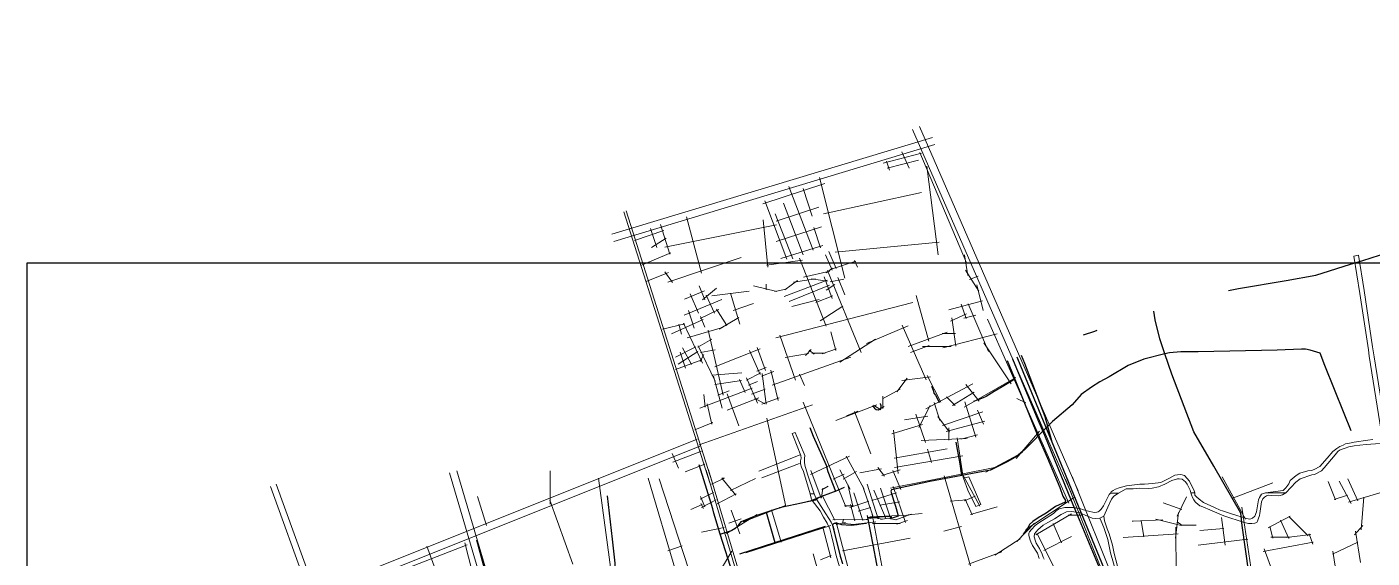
# Model space of a CAD drawing. Header units: inches. Extents: x 13527023 to 13535216, y 3639368 to 3645755.
# Drawn here: x 13527023 to 13532472, y 3643603 to 3645755 of the extents above; entities that cross this region are included whole.
import ezdxf

# ---------------------------------------------------------------- set-up
doc = ezdxf.new("R2010")
doc.units = ezdxf.units.IN
doc.header["$MEASUREMENT"] = 0
doc.layers.add('0a', color=144, linetype='Continuous', lineweight=30, true_color=0x007b96)
doc.layers.add('1a', color=144, linetype='Continuous', lineweight=30, true_color=0x007b96)
doc.layers.add('图框', color=6, linetype='Continuous')
doc.layers.add('水网', color=141, linetype='Continuous', lineweight=9)
doc.layers.add('路网', color=2, linetype='Continuous', lineweight=9)

msp = doc.modelspace()

# ---------------------------------------------------------------- linework, layer by layer
at = {"layer": '0a'}
for p, q in [((13530799.6, 3644006), (13530787, 3644072.5)), ((13529795.8, 3643820.5), (13529746.4, 3643980.8)), ((13530810.3, 3643937.8), (13530803.6, 3643985.2)), ((13530017, 3643789.4), (13530052.8, 3643665.5))]:
    msp.add_line(p, q, dxfattribs=at)
for points in [[(13532434.5, 3644809), (13532569.9, 3644851.4), (13532633.6, 3644873), (13532888.5, 3644959.5)], [(13531890.7, 3644686.6), (13531930.9, 3644695.5), (13532123.8, 3644727.2), (13532243.3, 3644749.2), (13532384, 3644793.2)], [(13532088.6, 3643486), (13532081.1, 3643509.6), (13531988.8, 3643488.3), (13531982, 3643492.8), (13531972.5, 3643543.5), (13531944.9, 3643735.4), (13531939.5, 3643785.2), (13531830.4, 3643975.2), (13531750.3, 3644113.7), (13531660.7, 3644348.6), (13531632.7, 3644430.5), (13531611.8, 3644491.6), (13531592.8, 3644568.6), (13531587.4, 3644603.6)], [(13531302.6, 3644507.8), (13531348.4, 3644522.3), (13531357.8, 3644526.5)], [(13532387.2, 3644118.4), (13532358.6, 3644188.6), (13532280.1, 3644382.5), (13532261.4, 3644432.9), (13532221.4, 3644445.4), (13532202.1, 3644449.1), (13532186.5, 3644449.1), (13532087.7, 3644445.4), (13531767.5, 3644438.1), (13531696.8, 3644438.1), (13531651.1, 3644435), (13531632.7, 3644430.5), (13531546.7, 3644408.1), (13531484.3, 3644383.1), (13531407.4, 3644337.4), (13531368.9, 3644316.6), (13531335.6, 3644295.8), (13531293, 3644265.6), (13531257.6, 3644224), (13531177.9, 3644155.7), (13531118.6, 3644096.4), (13531107.3, 3644085.1), (13531064.7, 3644043.4), (13531031.2, 3644014.5), (13530996.8, 3643993.7), (13530926.2, 3643959.3), (13530875.5, 3643950.2), (13530810.3, 3643937.8), (13530680.9, 3643913.1), (13530525.3, 3643879.6)], [(13531015.5, 3644410.6), (13531117.7, 3644162.8), (13531145.2, 3644100.7), (13531253.3, 3643836.2), (13531285.5, 3643758.6), (13531394, 3643499.8), (13531697.8, 3642758.3), (13531887.7, 3642293.7), (13531950.4, 3642132.5), (13532033.6, 3641936.8), (13532103.2, 3641737), (13532123.7, 3641679.9), (13532146.3, 3641614.5), (13532181.9, 3641486.2), (13532266.3, 3641213.1), (13532271.6, 3641192.3), (13532398.9, 3640763.8), (13532436.9, 3640568.6)], [(13532459.4, 3640571), (13532420, 3640769.7), (13532386, 3640943.8), (13532311.8, 3641207.7), (13532305, 3641228.9), (13532235, 3641458.2), (13532172, 3641617.9), (13532048.6, 3641945.7), (13531867.1, 3642391.4), (13531819.1, 3642507.2), (13531478.4, 3643338.9), (13531456, 3643393.5), (13531175.7, 3644072.6), (13531048.7, 3644380), (13531033.8, 3644416.8)], [(13531175.7, 3644072.6), (13531147.2, 3644174.8), (13531065.4, 3644390.9), (13531052, 3644422.9)], [(13530993.6, 3644403.2), (13531022.2, 3644334.7), (13531025, 3644327.9), (13531118.6, 3644096.4), (13531156.5, 3644007.8), (13531206.6, 3643888.4), (13531218.9, 3643853.4), (13531230.6, 3643836.3), (13531228.5, 3643830.1), (13531190.1, 3643811.6), (13531151.7, 3643785.5), (13531119.5, 3643766.3), (13531097.5, 3643751.2), (13531083.8, 3643738.9), (13531077.6, 3643725.2), (13531066.6, 3643710.7), (13531059.1, 3643700.4)], [(13530687.2, 3644299.4), (13530693.5, 3644282.8), (13530697, 3644271.5), (13530702.8, 3644262.9), (13530710.4, 3644250.9), (13530718.6, 3644233.8)], [(13531025, 3644327.9), (13530973.6, 3644297.1), (13530940.9, 3644278.4), (13530909.1, 3644257.1), (13530896.7, 3644252.4), (13530871.7, 3644242), (13530857.2, 3644236.8)], [(13530344.4, 3644179.2), (13530389.8, 3644198.7)], [(13530447.2, 3644218.1), (13530449.7, 3644218.7), (13530456.2, 3644210.8), (13530463.4, 3644205), (13530472.7, 3644203.9), (13530479.9, 3644206.7), (13530484, 3644211.5), (13530483.6, 3644220.1), (13530481.3, 3644227.6), (13530480.7, 3644229.5)], [(13530194, 3644132.4), (13530208.2, 3644096.4), (13530261.2, 3643978.7), (13530267.4, 3643953.9), (13530298.7, 3643874.6)], [(13530232.7, 3643849.4), (13530290.1, 3643870.9), (13530298.7, 3643874.6), (13530334.8, 3643890)], [(13530525.3, 3643879.6), (13530522.6, 3643874), (13530533.9, 3643837.6), (13530540.8, 3643813.6), (13530551.1, 3643779.7), (13530552.1, 3643772.5), (13530528.4, 3643765.3), (13530523, 3643771.4), (13530492.8, 3643770), (13530480.4, 3643770), (13530467.7, 3643766.6), (13530455.7, 3643766.3), (13530428, 3643768)], [(13529645.1, 3642447.8), (13529621.1, 3642518.2), (13529526, 3642761.8), (13529493.9, 3642850.9), (13529483.8, 3642910), (13529469.8, 3642975), (13529410.9, 3643167.9), (13529405.4, 3643209.7), (13529406.6, 3643249.7), (13529408.9, 3643514.8), (13529406.1, 3643582.4), (13529395.2, 3643679.1), (13529374.9, 3643855)], [(13529830.7, 3643699.2), (13529876.8, 3643714.4), (13529892.3, 3643723.4), (13529906.7, 3643738.3), (13529918, 3643751.5), (13529977.7, 3643775.9), (13530017, 3643789.4), (13530049.4, 3643800.4), (13530084, 3643810.6), (13530161.1, 3643826.1), (13530201.7, 3643836.3)], [(13530031.7, 3643108.9), (13529990, 3643206.1), (13529984, 3643219.3), (13529976, 3643245.3), (13529954.5, 3643306.8), (13529946.8, 3643330.4), (13529883.4, 3643535.7), (13529830.7, 3643699.2), (13529806, 3643784.7), (13529801.3, 3643802.6)], [(13530426.7, 3643775), (13530428, 3643768), (13530430.5, 3643754.2), (13530449.3, 3643657), (13530464.3, 3643578.6), (13530470.5, 3643548.3), (13530491.8, 3643443.6), (13530500.1, 3643403), (13530513.3, 3643348.1), (13530596.5, 3643139.4), (13530549.2, 3643115.1), (13530622.2, 3642926)], [(13529911.5, 3643620.1), (13530052.8, 3643665.5), (13530257.6, 3643732.4)], [(13530424.3, 3643743.5), (13530401.7, 3643740.8), (13530384.8, 3643737.4), (13530362.6, 3643735.6), (13530342.3, 3643736.3), (13530323.5, 3643738), (13530308, 3643742.5), (13530293.6, 3643742.5), (13530288.1, 3643740.4), (13530286.1, 3643735), (13530313.2, 3643627.9), (13530318, 3643610.1), (13530327.2, 3643580.6)], [(13529075.5, 3642842.8), (13529050.5, 3642931.2), (13528977.8, 3643196), (13528903.7, 3643460.5), (13528845.5, 3643675.7)]]:
    msp.add_lwpolyline(points, dxfattribs=at)
at = {"layer": '1a'}
for p, q in [((13532384, 3644793.2), (13532434.5, 3644809)), ((13530803.6, 3643985.2), (13530799.6, 3644006)), ((13529801.3, 3643802.6), (13529795.8, 3643820.5)), ((13530201.7, 3643836.3), (13530232.7, 3643849.4))]:
    msp.add_line(p, q, dxfattribs=at)
at = {"layer": '图框'}
msp.add_lwpolyline([(13527023.4, 3644797.5), (13527023.4, 3640370.7), (13534274.9, 3640370.7), (13534274.9, 3644797.5), (13527023.4, 3644797.5)], dxfattribs=at)
at = {"layer": '水网'}
for points in [[(13532529.7, 3644110.2), (13532508.5, 3644097.2), (13532508.5, 3644108.9), (13532508.5, 3644116.7), (13532460.6, 3644420.6), (13532457.3, 3644446.6), (13532421.6, 3644675.2), (13532397.9, 3644825.3), (13532417.2, 3644830.6), (13532439.4, 3644687), (13532474, 3644458.3), (13532480.7, 3644418.1), (13532527.5, 3644123.2), (13532528.6, 3644112.8)], [(13530212.4, 3643863.8), (13530195.6, 3643863.7), (13530168.8, 3643953.3), (13530161, 3643971.4), (13530156.5, 3643984.4), (13530156.5, 3643997.4), (13530158.8, 3644007.8), (13530157.7, 3644018.2), (13530128.6, 3644094.7), (13530122.6, 3644108.2), (13530134.8, 3644112.3), (13530142, 3644096.1), (13530172.2, 3644024.7), (13530174.4, 3644018.2), (13530173.3, 3644006.5), (13530173.3, 3643998.7), (13530173.3, 3643990.9), (13530174.4, 3643979.3), (13530185.6, 3643942.9)], [(13530887.6, 3643820.5), (13530867, 3643812.2), (13530835, 3643877.6), (13530816.5, 3643926.2), (13530838.3, 3643931.9)], [(13531753.3, 3643867), (13531737.7, 3643867), (13531735.4, 3643878.7), (13531723.2, 3643902.1), (13531715.4, 3643912.4), (13531703.1, 3643922.8), (13531690.8, 3643924.1), (13531683, 3643924.1), (13531660.7, 3643917.5), (13531632.8, 3643901.9), (13531607.2, 3643891.4), (13531580.4, 3643886.2), (13531565.9, 3643884.9), (13531528, 3643886.1), (13531503.4, 3643883.4), (13531475.5, 3643883.4), (13531444.3, 3643866.4), (13531411.9, 3643866.4), (13531415.3, 3643871.6), (13531423.1, 3643876.8), (13531432, 3643882), (13531447.6, 3643887.2), (13531462.1, 3643891.2), (13531476.6, 3643895.1), (13531487.8, 3643896.4), (13531531.3, 3643901.7), (13531550.3, 3643903), (13531582.6, 3643904.4), (13531616.1, 3643909.7), (13531648.4, 3643925.3), (13531673, 3643938.3), (13531683, 3643939.7), (13531697.5, 3643941), (13531712, 3643937.1), (13531732.1, 3643915.1), (13531742.1, 3643894.3), (13531750, 3643880)], [(13531737.7, 3643867), (13531753.3, 3643867), (13531754.4, 3643857.9), (13531760, 3643851.5), (13531771.1, 3643841.1), (13531789, 3643828.1), (13531833.6, 3643807.4), (13531855.9, 3643797.1), (13531865.9, 3643794.5), (13531901.7, 3643781.6), (13531963, 3643763.5), (13531976.4, 3643760.9), (13531987.5, 3643764.8), (13531996.5, 3643772.6), (13532003.2, 3643790.9), (13532012.1, 3643838.9), (13532015.4, 3643848), (13532023.2, 3643862.4), (13532040, 3643867.6), (13532122.5, 3643867.7), (13532109.1, 3643858.6), (13532093.5, 3643854.7), (13532065.6, 3643855.9), (13532053.4, 3643857.2), (13532048.9, 3643855.9), (13532044.4, 3643854.6), (13532036.6, 3643849.4), (13532029.9, 3643842.9), (13532024.4, 3643831.2), (13532017.7, 3643783.1), (13532015.4, 3643775.3), (13532011, 3643761), (13532007.6, 3643751.9), (13532004.3, 3643746.7), (13531996.5, 3643744.1), (13531985.3, 3643742.7), (13531970.8, 3643742.7), (13531953, 3643746.6), (13531871.5, 3643773.7), (13531823.6, 3643794.4), (13531780.1, 3643813.8), (13531774.5, 3643815.1), (13531757.7, 3643828.1), (13531755.5, 3643830.7), (13531750, 3643838.4), (13531744.4, 3643848.8), (13531739.9, 3643859.2)]]:
    msp.add_lwpolyline(points, close=True, dxfattribs=at)
for points in [[(13532504.1, 3644067.3), (13532448.3, 3644063.3), (13532422.6, 3644060.6), (13532399.2, 3644058), (13532378, 3644054), (13532362.4, 3644048.8), (13532351.2, 3644043.6), (13532340.1, 3644039.7), (13532333.4, 3644034.5), (13532322.2, 3644021.4), (13532277.6, 3643968.1), (13532266.4, 3643956.4), (13532238.6, 3643942), (13532227.4, 3643940.7), (13532180.6, 3643923.7), (13532162.7, 3643910.7), (13532122.5, 3643867.7), (13532040, 3643867.6), (13532111.4, 3643876.8), (13532122.5, 3643887.2), (13532134.8, 3643904.1), (13532140.4, 3643917.2), (13532163.8, 3643938), (13532179.4, 3643947.1), (13532211.8, 3643956.3), (13532226.3, 3643957.6), (13532237.4, 3643961.5), (13532259.8, 3643973.3), (13532289.9, 3644007.1), (13532312.2, 3644034.4), (13532328.9, 3644047.4), (13532341.2, 3644055.3), (13532354.6, 3644060.5), (13532364.6, 3644065.7), (13532380.3, 3644068.3), (13532399.2, 3644072.3), (13532453.9, 3644080.2), (13532475.1, 3644082.8)], [(13530315.2, 3643567.9), (13530301.8, 3643613.3), (13530291.7, 3643654.8), (13530282.8, 3643693.8), (13530275, 3643721), (13530264.9, 3643744.4), (13530250.4, 3643769), (13530235.9, 3643795), (13530204.6, 3643836.4), (13530200.1, 3643845.5), (13530195.6, 3643863.7), (13530212.4, 3643863.8), (13530218, 3643849.5), (13530225.8, 3643835.2), (13530230.3, 3643827.4), (13530249.3, 3643797.6), (13530280.5, 3643748.3), (13530290.6, 3643727.6), (13530306.2, 3643654.9), (13530316.3, 3643617.2), (13530326.3, 3643579.6)], [(13531123, 3643600.8), (13531116.3, 3643622.8), (13531096.2, 3643654), (13531089.5, 3643668.3), (13531087.3, 3643676.1), (13531081.7, 3643694.2), (13531081.7, 3643703.3), (13531084, 3643709.8), (13531091.8, 3643718.9), (13531107.4, 3643734.6), (13531121.9, 3643746.3), (13531181, 3643784.1), (13531192.2, 3643794.5), (13531204.5, 3643802.3), (13531227.9, 3643807.6), (13531243.5, 3643807.6), (13531261.3, 3643807.6), (13531270.3, 3643806.3), (13531288.1, 3643803.8), (13531302.6, 3643798.6), (13531323.8, 3643793.5), (13531346.1, 3643787), (13531357.3, 3643789.6), (13531361.7, 3643790.9), (13531366.2, 3643793.5), (13531375.1, 3643801.3), (13531384, 3643814.4), (13531406.4, 3643859.9), (13531411.9, 3643866.4), (13531444.3, 3643866.4), (13531425.3, 3643853.4), (13531416.4, 3643841.7), (13531401.9, 3643809.2), (13531385.1, 3643772.8), (13531368.4, 3643765), (13531352.8, 3643763.6), (13531338.3, 3643764.9), (13531309.3, 3643776.5), (13531284.8, 3643788.2), (13531253.5, 3643792), (13531234.6, 3643790.7), (13531212.2, 3643778.9), (13531185.5, 3643762), (13531158.7, 3643747.7), (13531139.7, 3643735.9), (13531118.5, 3643717.7), (13531105.1, 3643700.8), (13531102.9, 3643689.1), (13531108.5, 3643670.9), (13531111.8, 3643663.1), (13531125.2, 3643641.1), (13531135.3, 3643619), (13531139.7, 3643606), (13531143.1, 3643598.2)], [(13531436.4, 3643540.3), (13531411.9, 3643624.7), (13531401.9, 3643678), (13531385.1, 3643727.3), (13531375.1, 3643752), (13531368.4, 3643765), (13531385.1, 3643772.8), (13531388.5, 3643753.3), (13531398.5, 3643722.1), (13531406.3, 3643701.4), (13531419.7, 3643655.9), (13531426.4, 3643628.6), (13531428.6, 3643615.6), (13531446.5, 3643549.4)]]:
    msp.add_lwpolyline(points, dxfattribs=at)
at = {"layer": '路网'}
for p, q in [((13530610.8, 3645339.1), (13531254.2, 3643863.1)), ((13530638.3, 3645351.1), (13531281.7, 3643875.1)), ((13529392.2, 3644914.6), (13530691.8, 3645306.5)), ((13529400.9, 3644885.9), (13530700.4, 3645277.8)), ((13530492.1, 3645202.4), (13530647.2, 3645242.6)), ((13530567.5, 3645248.1), (13530597.1, 3645181.9)), ((13530639.6, 3645245.2), (13530828.9, 3644799.1)), ((13530504.8, 3645210.7), (13530517.8, 3645174.8)), ((13530507.9, 3645183), (13530634.6, 3645215)), ((13530668.7, 3645190.1), (13530714.3, 3644831.3)), ((13530004.1, 3645038.6), (13530255.4, 3645119.8)), ((13530234.2, 3645145.1), (13530336.3, 3644736.7)), ((13530109.8, 3645108.8), (13530208.4, 3644850)), ((13530167.2, 3645099.8), (13530203.9, 3644988.4)), ((13530250.4, 3644997.2), (13530646.1, 3645084.3)), ((13529450.3, 3645009), (13529799.5, 3643911.1)), ((13530012.5, 3645050.1), (13530100.7, 3644814.4)), ((13530058.2, 3644967.2), (13530231.6, 3645024.5)), ((13530087.9, 3645041.2), (13530167.8, 3644831.9)), ((13529440.8, 3645006), (13529790, 3643908.1)), ((13529589.2, 3644954.4), (13529627.5, 3644834.5)), ((13529606.8, 3644862.8), (13530060.1, 3644952.3)), ((13529695, 3644985.5), (13529755.4, 3644757)), ((13530006, 3644972.8), (13530024.1, 3644780.9)), ((13530053.7, 3644998.1), (13530125.9, 3644815.8)), ((13529484.9, 3644889.2), (13529603, 3644929.4)), ((13529548.6, 3644938.3), (13529574.7, 3644861)), ((13529553.3, 3644861.3), (13529613.1, 3644898.9)), ((13530057.6, 3644885.4), (13530241.3, 3644944.6)), ((13530210.3, 3644941.4), (13530237.4, 3644860.3)), ((13530076.9, 3644817.1), (13530247.1, 3644869.3)), ((13530271.1, 3644844.4), (13530301.6, 3644775.6)), ((13530297.4, 3644842.4), (13530718.3, 3644882.8)), ((13529513.3, 3644789), (13529631.4, 3644839.1)), ((13529619.8, 3644721.2), (13529916.2, 3644820.6)), ((13530018.9, 3644789.3), (13530165.2, 3644809.9)), ((13530152.4, 3644817.8), (13530260.4, 3644541.8)), ((13530257.4, 3644830.7), (13530284.7, 3644768.6)), ((13530276.5, 3644772.1), (13530381.4, 3644806.1)), ((13530376, 3644808.9), (13530386.9, 3644782)), ((13530820.9, 3644831.9), (13530833.8, 3644747.1)), ((13529532.2, 3644723.5), (13529622.2, 3644760.2)), ((13529607.1, 3644762), (13529638.8, 3644719.3)), ((13530168.4, 3644740.9), (13530275.5, 3644765.6)), ((13530253.2, 3644741.7), (13530285.5, 3644654.1)), ((13530261.3, 3644758.2), (13530285.9, 3644777.1)), ((13530265.7, 3644767.4), (13530402, 3644435.6)), ((13530307.8, 3644739.3), (13530336.3, 3644668.7)), ((13530825.2, 3644769.8), (13530879.6, 3644684.1)), ((13530841.7, 3644731.8), (13530876.1, 3644745)), ((13529687.1, 3644651.3), (13529767.2, 3644684.9)), ((13529746.2, 3644705.4), (13529769, 3644648.7)), ((13529760, 3644649.1), (13529816, 3644696.5)), ((13529797, 3644665.4), (13529948.6, 3644683.6)), ((13529966.8, 3644705.2), (13530060.4, 3644682.4)), ((13530018.2, 3644689.5), (13530018.2, 3644712.4)), ((13530052.6, 3644682.3), (13530098, 3644691.6)), ((13530090.7, 3644662.9), (13530264.4, 3644728.2)), ((13530092.7, 3644689.6), (13530144.1, 3644727)), ((13530111, 3644642.6), (13530273.9, 3644709)), ((13530128.5, 3644720.6), (13530217.8, 3644733.8)), ((13530199.8, 3644733.8), (13530266.2, 3644725.1)), ((13530260, 3644688.8), (13530295.8, 3644710.7)), ((13530277, 3644721.4), (13530332.5, 3644733.2)), ((13530870.6, 3644710.3), (13530896.8, 3644606.4)), ((13529684.9, 3644587.4), (13529838.4, 3644650.4)), ((13529709.9, 3644673.7), (13529743.9, 3644595.4)), ((13529775.1, 3644667.7), (13529808.1, 3644594.7)), ((13529872.8, 3644675.6), (13529910.3, 3644549.9)), ((13529884, 3644605.2), (13529966.5, 3644634.2)), ((13530057.2, 3644494.8), (13530611.7, 3644638.1)), ((13530122.2, 3644621.5), (13530232.5, 3644651)), ((13530219.4, 3644637.8), (13530287.9, 3644665.3)), ((13530625.3, 3644667), (13530676, 3644482.1)), ((13530757.7, 3644609.2), (13530893.9, 3644645.6)), ((13530807.6, 3644631.4), (13530827.9, 3644573.9)), ((13530835.7, 3644633.4), (13530917.9, 3644440.3)), ((13529703.2, 3644605.3), (13529726.5, 3644534.6)), ((13529749.7, 3644573.7), (13529825.3, 3644609.3)), ((13529751.4, 3644581.2), (13529769.7, 3644538.2)), ((13529816.4, 3644610.9), (13529858.4, 3644544.6)), ((13529826.6, 3644530), (13529906.5, 3644577.3)), ((13530236.9, 3644564.3), (13530328.7, 3644623.9)), ((13530763.9, 3644562.8), (13530828.7, 3644591.9)), ((13530769.2, 3644575.8), (13530785.7, 3644461.9)), ((13530817.6, 3644575.4), (13530867.5, 3644586.5)), ((13529597.9, 3644530.8), (13529688.6, 3644551.4)), ((13529633.8, 3644511.3), (13529761.9, 3644569)), ((13529663.3, 3644550.7), (13529675.2, 3644510.4)), ((13529682.5, 3644554.9), (13529759.4, 3644392.8)), ((13529697.5, 3644495.4), (13529840.6, 3644536.5)), ((13529782.9, 3644525.6), (13529843.8, 3644263.1)), ((13530279, 3644520), (13530299.5, 3644444.1)), ((13530423.8, 3644472.1), (13530592.3, 3644543.3)), ((13530568.8, 3644546.9), (13530665.1, 3644325.2)), ((13530592.3, 3644459.7), (13530750.5, 3644517.8)), ((13530914.6, 3644570.2), (13531243.4, 3643825.3)), ((13529740.2, 3644457.1), (13529797, 3644489.8)), ((13529742.3, 3644462.8), (13529811.7, 3644319.8)), ((13530073.6, 3644506.5), (13530137, 3644324)), ((13530315.9, 3644396.7), (13530460.1, 3644489.4)), ((13530602.4, 3644436.2), (13530677.2, 3644464.4)), ((13530730.5, 3644512.7), (13530784.6, 3644512.7)), ((13530732.6, 3644454.2), (13530953.9, 3644511.4)), ((13530899.2, 3644474.2), (13531009.5, 3644309.1)), ((13529650.8, 3644416.6), (13529732.6, 3644458)), ((13529660.9, 3644388.9), (13529740.8, 3644440.4)), ((13529668.9, 3644437.2), (13529691.1, 3644372.2)), ((13529679, 3644455), (13529715.8, 3644387.5)), ((13529750.1, 3644399.4), (13529765.7, 3644428.1)), ((13529751.5, 3644436.2), (13529811.7, 3644446.9)), ((13529809.5, 3644377.6), (13529993, 3644450.6)), ((13529950.3, 3644443.8), (13529993.7, 3644346.5)), ((13529981.4, 3644456.1), (13530015.1, 3644362.8)), ((13530041.3, 3644303.1), (13530360.8, 3644416.3)), ((13530095, 3644415), (13530189.7, 3644431.5)), ((13530177.1, 3644424.1), (13530200.2, 3644448.1)), ((13530192.3, 3644445.5), (13530212.4, 3644428.5)), ((13530202.8, 3644433), (13530256.9, 3644433)), ((13530244.1, 3644430.5), (13530302.8, 3644451.2)), ((13530650.6, 3644460.1), (13530766.8, 3644460.1)), ((13529650.2, 3644366.4), (13529757.2, 3644405.8)), ((13529797.2, 3644343.5), (13529919.2, 3644353.9)), ((13529937.3, 3644323.3), (13529995.5, 3644353.7)), ((13529980.3, 3644360.2), (13530017.6, 3644374.7)), ((13529998.3, 3644339.5), (13530048.1, 3644358.5)), ((13530036, 3644364.7), (13530066.4, 3644241.8)), ((13529803.8, 3644340.3), (13529839, 3644210.7)), ((13529809.6, 3644305.8), (13529917.5, 3644322.7)), ((13529910, 3644326.5), (13529932.8, 3644274.1)), ((13529938.5, 3644332.9), (13529982.2, 3644230.8)), ((13529945.8, 3644303.5), (13529982.7, 3644318.3)), ((13530002, 3644350.8), (13530017.7, 3644225.8)), ((13530152.3, 3644348), (13530173.5, 3644301.7)), ((13530547.3, 3644276.6), (13530588.3, 3644332.2)), ((13530567.3, 3644322.2), (13530683.5, 3644337.6)), ((13530664.7, 3644207.4), (13530854.5, 3644309.2)), ((13530669.2, 3644342.8), (13530725.4, 3644234.2)), ((13530819.2, 3644214.8), (13531028.9, 3644334)), ((13530826.4, 3644306), (13530879.9, 3644238.1)), ((13529749.3, 3644209.8), (13529960.5, 3644291.9)), ((13529765.6, 3644265.5), (13529771.2, 3644214.6)), ((13529822.1, 3644262.8), (13529867.6, 3644279.8)), ((13529859.3, 3644268.3), (13529907, 3644138.6)), ((13529859.9, 3644202.6), (13529987.9, 3644252)), ((13529957.8, 3644266.9), (13530013.3, 3644287.3)), ((13529970.9, 3644251.2), (13530012.2, 3644228.2)), ((13530000.1, 3644227.1), (13530070.9, 3644252.7)), ((13530488.9, 3644248.3), (13530561, 3644287.1)), ((13530489.9, 3644208.2), (13530489.9, 3644259.3)), ((13530747.6, 3644256.5), (13530783.2, 3644220.6)), ((13530772.5, 3644221), (13530860.7, 3644274.4)), ((13531032.4, 3644249), (13531069.7, 3644232)), ((13529745.8, 3644061.8), (13530205.8, 3644224.2)), ((13529778.2, 3644228.2), (13529797.9, 3644146)), ((13530167.7, 3644233.9), (13530339.8, 3643810.8)), ((13530300.2, 3644160.4), (13530465.2, 3644224.2)), ((13530374.9, 3644196.7), (13530441.5, 3644025.4)), ((13530452.5, 3644222.8), (13530482.1, 3644203.7)), ((13530469.8, 3644202.3), (13530495.8, 3644217.4)), ((13530635.7, 3644131.7), (13530681.9, 3644221.2)), ((13530698.7, 3644233.4), (13530720.7, 3644160.4)), ((13530732.2, 3644140.2), (13530895.1, 3644195)), ((13530822.8, 3644235.3), (13530866.5, 3644093.4)), ((13530873.4, 3644202.6), (13530897.7, 3644145.9)), ((13529728.5, 3644122.1), (13529801.4, 3644151.7)), ((13530020.2, 3644170.2), (13530097.3, 3643812.2)), ((13530526.3, 3644105.9), (13530651.4, 3644143.7)), ((13530577.4, 3644162.3), (13530672.4, 3644178)), ((13530624.3, 3644185.8), (13530663.3, 3644071.8)), ((13530712.4, 3644176.4), (13530760.3, 3644112.9)), ((13530747, 3644115.5), (13530903.4, 3644157)), ((13528419.3, 3643556.6), (13529737.6, 3644084.4)), ((13530533.3, 3644121.7), (13530552, 3643946)), ((13530644.9, 3644079), (13530831.8, 3644087.6)), ((13530757.3, 3644131.1), (13530757.3, 3644080.9)), ((13530791.4, 3644089.5), (13530815.3, 3643929.9)), ((13530806.1, 3644084.1), (13530874, 3644101.6)), ((13531029.7, 3644005.9), (13531124.1, 3644116.5)), ((13528430.5, 3643528.7), (13529748.9, 3644056.6)), ((13529636.6, 3644026.6), (13529662.9, 3643966.7)), ((13529639.4, 3643991.3), (13529755.8, 3644035.5)), ((13530536.4, 3644007.7), (13530751.2, 3644044.9)), ((13530671.1, 3644044.5), (13530687.8, 3643989.9)), ((13530906.8, 3643951.4), (13531056.3, 3644030.7)), ((13529688.9, 3643951.9), (13529769.6, 3643983.8)), ((13529987.3, 3643955.2), (13530155, 3644020.6)), ((13529999.8, 3643928.4), (13530152.7, 3643985.9)), ((13530197.8, 3643942.1), (13530355.2, 3644015.2)), ((13530341.5, 3644015.7), (13530414.2, 3643882.7)), ((13530537.9, 3643969.4), (13530814.5, 3644016.8)), ((13529334.1, 3641917.1), (13528735.7, 3643948)), ((13529362.8, 3641925.5), (13528764.5, 3643956.5)), ((13529142.5, 3643957), (13529142.5, 3643821.8)), ((13529338.9, 3643926), (13529398.2, 3643486.4)), ((13529539.4, 3643927.2), (13529651.5, 3643548)), ((13529584.4, 3643924.4), (13529702.6, 3643560)), ((13529774.2, 3643959), (13530005.9, 3643179.8)), ((13529784.2, 3643960.6), (13530015.5, 3643182.6)), ((13529796.6, 3643902.1), (13529849.2, 3643926.1)), ((13529849.2, 3643926.1), (13529838, 3643926.1)), ((13529838, 3643926.1), (13529894.3, 3643858)), ((13529873.6, 3643876.3), (13529974.5, 3643925.5)), ((13530198.3, 3643957.2), (13530240.8, 3643845.2)), ((13530288.9, 3643922), (13530334.1, 3643942.5)), ((13530315.4, 3643960.8), (13530357.5, 3643881.8)), ((13530329.6, 3643922.9), (13530383.5, 3643953.1)), ((13530397.3, 3643948), (13530484.2, 3643964.9)), ((13530470, 3643970), (13530496.5, 3643934.3)), ((13530485.7, 3643936.9), (13530561, 3643961)), ((13530521.2, 3643885.5), (13530943.7, 3643969.6)), ((13530530.3, 3643958), (13530562.8, 3643881)), ((13530738.9, 3643935.8), (13530845.6, 3643571.1)), ((13530804.5, 3643958.1), (13530883.1, 3643813.9)), ((13531229.5, 3643922.2), (13532164.4, 3641580.8)), ((13531257.3, 3643933.4), (13532192.2, 3641592)), ((13531864.6, 3643932.6), (13531959.1, 3643760.6)), ((13532414, 3643835.1), (13532373.5, 3643924.2)), ((13528009.9, 3643893.3), (13528713.8, 3641946)), ((13528033.4, 3643901.8), (13528737.3, 3641954.5)), ((13529750.2, 3643841.2), (13529804.9, 3643868)), ((13529819.5, 3643822.9), (13529896.6, 3643863.6)), ((13530241.1, 3643847.7), (13530246.8, 3643886.3)), ((13530242.7, 3643879.4), (13530269.3, 3643894.7)), ((13530349, 3643900.6), (13530369.3, 3643813.6)), ((13530372.9, 3643866.6), (13530409.2, 3643755.3)), ((13530408.1, 3643897.3), (13530449.3, 3643773.8)), ((13530426.2, 3643901.7), (13530471.1, 3643762.6)), ((13530445.1, 3643835.9), (13530545.8, 3643866.7)), ((13530454.3, 3643877.9), (13530501.2, 3643767.5)), ((13530480.9, 3643885.9), (13530522.9, 3643760.1)), ((13530532.4, 3643893.5), (13530581.7, 3643747)), ((13531904.2, 3643843.9), (13532069.9, 3643907.3)), ((13532293.2, 3643913), (13532323.2, 3643839.3)), ((13532338.8, 3643914.7), (13532386.7, 3643823.7)), ((13532376.1, 3643829.4), (13532601.6, 3643897)), ((13528848.8, 3643852), (13528884.7, 3643734.7)), ((13529140.8, 3643836.9), (13529234.7, 3643578.8)), ((13529712.6, 3643800.3), (13529758.7, 3643820)), ((13529752, 3643852), (13529769.5, 3643810.4)), ((13529752.8, 3643824.1), (13529763.9, 3643803.3)), ((13529755.7, 3643808.5), (13529815.3, 3643838.3)), ((13529923.8, 3643750.4), (13530096.2, 3643815.3)), ((13530071.4, 3643808.5), (13530225.1, 3643839.4)), ((13530209.3, 3643834.5), (13530249.1, 3643856.5)), ((13530244.8, 3643856.5), (13530295.4, 3643756.1)), ((13530334.3, 3643815.1), (13530372, 3643815.1)), ((13530357, 3643807.7), (13530434, 3643833.4)), ((13530359.7, 3643819.6), (13530376.3, 3643754.3)), ((13530478.1, 3643817.6), (13530559.4, 3643830.9)), ((13530763.4, 3643833.4), (13530830.5, 3643838.4)), ((13530820.6, 3643835.5), (13530864, 3643854)), ((13530823.8, 3643841.7), (13530851.5, 3643778)), ((13530844.9, 3643779.2), (13530953.2, 3643810.7)), ((13531069.9, 3643718.7), (13531269.1, 3643851.4)), ((13531625.8, 3643826.8), (13531700.8, 3643799.2)), ((13531682.8, 3643772.8), (13531720.7, 3643851.1)), ((13531999.3, 3643439.6), (13531944, 3643809.8)), ((13532317.7, 3643839.6), (13532372.3, 3643857.7)), ((13532427.8, 3643717.6), (13532437.7, 3643849.9)), ((13529856.5, 3643702.6), (13529981.5, 3643779.3)), ((13529866.5, 3643744.8), (13529916.9, 3643762.6)), ((13529875.8, 3643796.8), (13529911.2, 3643700.7)), ((13530039.3, 3643798.9), (13530078.4, 3643667.2)), ((13530288.3, 3643757.6), (13530427, 3643759.2)), ((13530330.2, 3643761.1), (13530326.4, 3643742.7)), ((13530390.9, 3643792.5), (13530440.9, 3643807.2)), ((13530417.8, 3643757.4), (13530454.6, 3643767.3)), ((13530437, 3643769.7), (13530586.3, 3643777.1)), ((13530445.7, 3643787.7), (13530524.3, 3643368.2)), ((13530467.7, 3643764), (13530487.2, 3643760)), ((13530481.2, 3643759.4), (13530514.6, 3643764.6)), ((13530499.2, 3643774.5), (13530499.2, 3643761.8)), ((13530508.1, 3643765.2), (13530546.7, 3643757.8)), ((13530542.7, 3643758.1), (13530605.5, 3643780.6)), ((13530547.4, 3643740.5), (13530590.3, 3643754.6)), ((13530591.7, 3643778.1), (13530648.9, 3643783.3)), ((13531109.3, 3643697.2), (13531254, 3643782.5)), ((13531241.2, 3643777.2), (13531293.7, 3643777.2)), ((13531504, 3643752.9), (13531624.4, 3643757.9)), ((13531535.9, 3643755.3), (13531547.1, 3643688.4)), ((13531595.3, 3643761.2), (13531687.7, 3643737)), ((13531675.1, 3643683), (13531687.8, 3643788)), ((13531861.8, 3643767.5), (13531877, 3643655.4)), ((13532051.5, 3643725.7), (13532139.4, 3643772.6)), ((13532100.2, 3643757.2), (13532135.1, 3643682.5)), ((13532134.4, 3643771), (13532212.4, 3643693.5)), ((13529755.6, 3643708.2), (13529847.4, 3643727.3)), ((13529935.5, 3643624.2), (13530280.1, 3643735.4)), ((13530246.7, 3643728.3), (13530279.1, 3643603.9)), ((13530300.6, 3643739.4), (13530338.7, 3643746.8)), ((13530360.5, 3643519.8), (13530301.7, 3643748.5)), ((13530321.6, 3643744.8), (13530386, 3643737.8)), ((13530368.5, 3643738.6), (13530462.3, 3643750.4)), ((13530448.6, 3643742.8), (13530559.7, 3643742.8)), ((13530736.9, 3643712.5), (13530808.3, 3643730.7)), ((13531032.6, 3643670.2), (13531103.9, 3643744.5)), ((13531115.5, 3643702.9), (13531192.7, 3643547.8)), ((13531180, 3643743.3), (13531214.4, 3643664.2)), ((13531464.1, 3643686.3), (13531687, 3643701.1)), ((13531499.6, 3643752.9), (13531504, 3643752.9)), ((13531677.4, 3643728.3), (13531678, 3643527.9)), ((13531682.2, 3643749.4), (13531701.9, 3643735.4)), ((13531691.8, 3643736.8), (13531759.3, 3643736.8)), ((13531774.1, 3643714.6), (13531871.9, 3643723.1)), ((13532057.5, 3643731.2), (13532069.4, 3643683.1)), ((13532216.9, 3643701.5), (13532231.9, 3643658.9)), ((13532400.7, 3643697.1), (13532433.8, 3643735.5)), ((13532424.3, 3643584.8), (13532404.5, 3643712.3)), ((13528514.6, 3643542.7), (13528807.1, 3643657)), ((13528643.5, 3643651.3), (13528681.9, 3643545.1)), ((13528796.8, 3643664.3), (13528882.3, 3643335.7)), ((13529619.5, 3643632.5), (13529677.8, 3643652.8)), ((13530326.9, 3643632.2), (13530600.2, 3643683)), ((13530943.5, 3643614.2), (13531045.8, 3643680.8)), ((13531142.9, 3643633.3), (13531254.3, 3643689.7)), ((13531767.2, 3643655.8), (13531968.1, 3643678.9)), ((13532030.9, 3643630), (13532232.8, 3643668)), ((13532062.3, 3643687.3), (13532139.5, 3643687.3)), ((13532124.5, 3643686.4), (13532223.8, 3643698.3)), ((13532311.1, 3643618.4), (13532414.4, 3643667.6)), ((13529833.2, 3643553.7), (13529878.6, 3643630.5)), ((13530207.9, 3643619.9), (13530229.6, 3643543.5)), ((13530237.4, 3643595.4), (13530281.2, 3643612.8)), ((13530836.8, 3643578.8), (13530972.2, 3643628)), ((13532035.2, 3643639.8), (13532084, 3643504.4)), ((13532313.4, 3643630.5), (13532328.1, 3643535.4))]:
    msp.add_line(p, q, dxfattribs=at)

doc.saveas('drawing.dxf')
